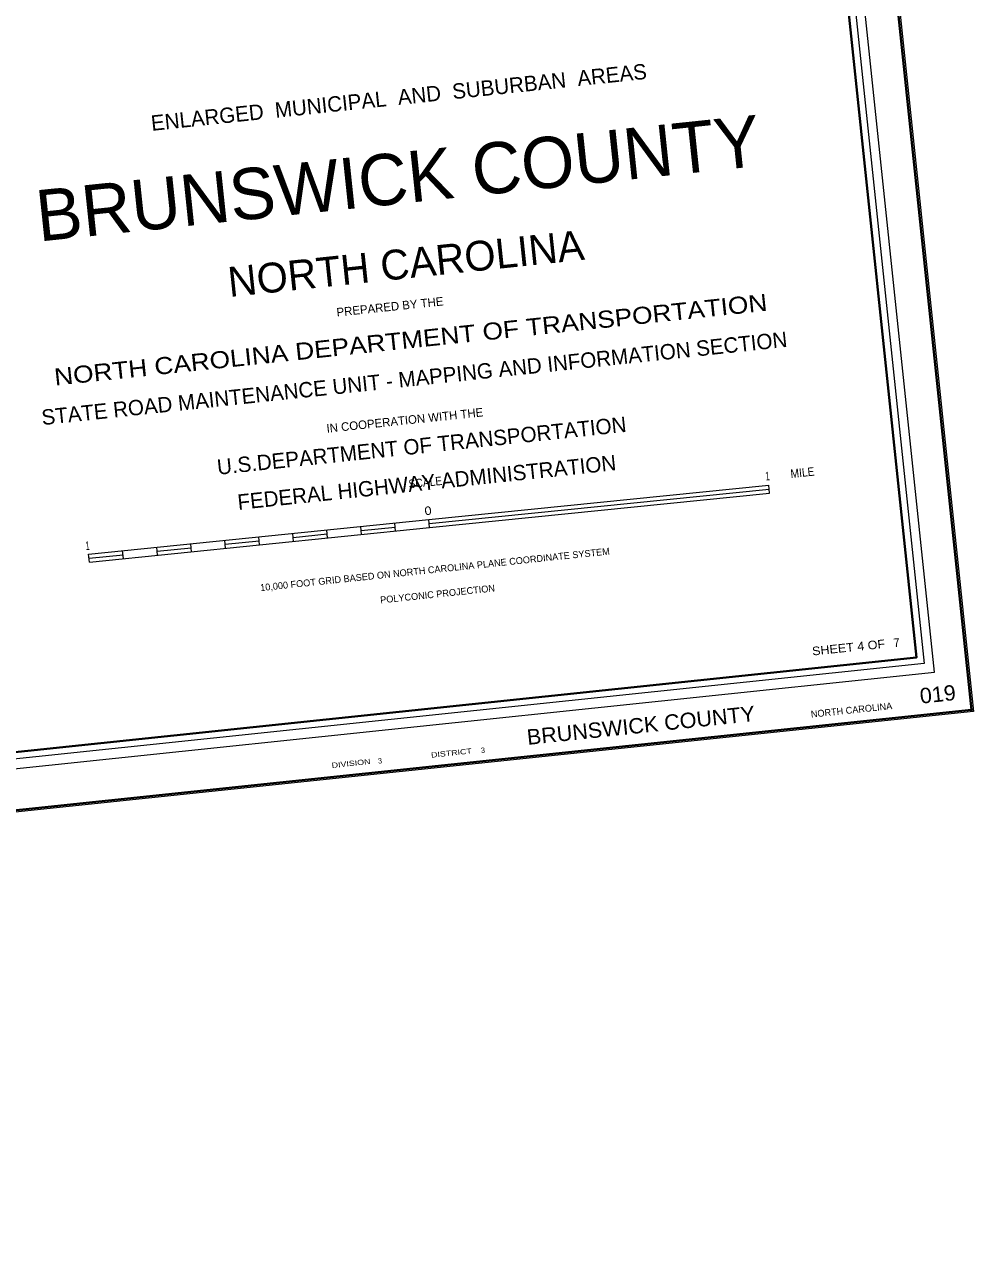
# Model space of a CAD drawing. Extents: x 457696 to 745189, y 7125 to 274887.
# Drawn here: x 688558 to 706432, y 208698 to 231747 of the extents above; entities that cross this region are included whole.
import ezdxf
from ezdxf.enums import TextEntityAlignment as Align

# ---------------------------------------------------------------- set-up
doc = ezdxf.new("R2010")
doc.units = 0
doc.header["$LTSCALE"] = 52
doc.header["$PDMODE"] = 32
doc.header["$PDSIZE"] = 26
doc.layers.add('1', color=7, linetype='Continuous', lineweight=25)
doc.layers.add('20', color=7, linetype='Continuous', lineweight=40)
doc.layers.add('12', color=7, linetype='Continuous')

msp = doc.modelspace()

# ---------------------------------------------------------------- linework, layer by layer
at = {"layer": '1', "lineweight": 13}
msp.add_lwpolyline([(706431.84, 218798.97), (610330.55, 208698.32), (604435.45, 264786.41), (700536.74, 274887.07)], close=True, dxfattribs=at)
at = {"layer": '1'}
msp.add_point((706393.37, 218830.12), dxfattribs=at)
at = {"layer": '20', "lineweight": 13}
for p, q in [((696178.65, 222340.68), (702583.07, 222991.22)), ((689766.66, 221764.64), (696171.08, 222415.18)), ((689781.79, 221615.65), (696186.21, 222266.19)), ((694264.89, 222071.03), (694249.75, 222220.02)), ((694905.33, 222136.08), (694890.2, 222285.07)), ((694897.76, 222210.58), (695538.2, 222275.63)), ((695545.77, 222201.14), (695530.64, 222350.12)), ((691703.12, 221810.82), (691687.99, 221959.8)), ((692343.56, 221875.87), (692328.43, 222024.85)), ((692335.99, 221950.36), (692976.44, 222015.41)), ((692984, 221940.92), (692968.87, 222089.91)), ((693624.45, 222005.98), (693609.31, 222154.96)), ((693616.88, 222080.47), (694257.32, 222145.52)), ((689781.79, 221615.65), (689766.66, 221764.64)), ((689774.23, 221690.15), (690414.67, 221755.2)), ((690422.23, 221680.71), (690407.1, 221829.69)), ((691062.68, 221745.76), (691047.54, 221894.75)), ((691055.11, 221820.25), (691695.55, 221885.31))]:
    msp.add_line(p, q, dxfattribs=at)
at = {"layer": '20'}
for points in [[(604473.92, 264755.26), (700505.59, 274848.6), (706393.37, 218830.12), (610361.7, 208736.79)], [(607760.23, 263985.59), (699701.07, 273648.97), (705358.82, 219819.11), (613417.97, 210155.74)]]:
    msp.add_lwpolyline(points, close=True, dxfattribs=at)
at = {"layer": '20', "lineweight": 13}
msp.add_lwpolyline([(607418.71, 264276.96), (613142.81, 209815.84), (613301.71, 210012.19), (607616.65, 264101.86), (699817.31, 273792.54), (705502.36, 219702.87), (613301.71, 210012.19), (613142.81, 209815.84), (705698.64, 219543.85), (699974.55, 274004.97)], close=True, dxfattribs=at)
for points in [[(696186.21, 222266.19), (696171.08, 222415.18), (702575.5, 223065.71)], [(696186.21, 222266.19), (702590.63, 222916.73), (702575.5, 223065.71)]]:
    msp.add_lwpolyline(points, dxfattribs=at)

# ---------------------------------------------------------------- texts
at = {"layer": '12'}
for s, height, rotation, p in [('ENLARGED  MUNICIPAL  AND  SUBURBAN  AREAS', 289.7, 6.002, (695623.64, 230232.12)), ('   BRUNSWICK COUNTY   ', 965.6, 6, (695643.89, 228370.81)), ('NORTH CAROLINA', 563.3, 6.007, (695770.67, 226962.59)), ('PREPARED BY THE', 161, 6.006, (695449.24, 226347.82)), ('STATE ROAD MAINTENANCE UNIT - MAPPING AND INFORMATION SECTION', 289.7, 6.002, (695915.21, 224934.37)), ('IN COOPERATION WITH THE', 161, 6.007, (695730.15, 224207.7)), ('U.S.DEPARTMENT OF TRANSPORTATION', 289.7, 6.006, (696053.39, 223665.51)), ('FEDERAL HIGHWAY ADMINISTRATION', 289.7, 6.006, (696149.9, 222973.95))]:
    msp.add_text(s, height=height, rotation=rotation, dxfattribs=at).set_placement(p, align=Align.CENTER)
at = {"layer": '12', "width": 1.15}
msp.add_text('NORTH CAROLINA DEPARTMENT OF TRANSPORTATION', height=321.8, rotation=6.007, dxfattribs=at).set_placement((695848.29, 225647.41), align=Align.CENTER)
at = {"layer": '20'}
for s, height, rotation, width, p in [('MILE', 161, 5.8, 0.9, (703217.84, 223223.2)), ('SCALE', 161, 5.8, 0.9, (696115.85, 223037.75)), ('1', 161, 5.8, 0.6, (702558.87, 223156.08)), ('0', 161, 5.8, 1.1, (696166.35, 222504.08)), ('1', 161, 5.8, 0.6, (689755.21, 221844.52)), ('SHEET 4 OF', 160.9, 6, 1.1, (704086.89, 219927.06)), ('019', 289.7, 6, 1.05, (705773.44, 218982.11)), ('BRUNSWICK COUNTY   ', 289.7, 6, 1.05, (700350.86, 218413.52)), ('DISTRICT', 100, 6, 1.25, (696603.73, 217968.76)), ('DIVISION', 100, 6, 1.25, (694713.54, 217772.41))]:
    msp.add_text(s, height=height, rotation=rotation, dxfattribs=dict(at, width=width)).set_placement(p, align=Align.CENTER)
for s, height, rotation, p in [('10,000 FOOT GRID BASED ON NORTH CAROLINA PLANE COORDINATE SYSTEM', 128.7, 5.995, (696295.24, 221413.38)), ('POLYCONIC PROJECTION', 128.7, 6.001, (696344.1, 220950.18)), ('7  ', 160.9, 6, (705050.11, 220024.36))]:
    msp.add_text(s, height=height, rotation=rotation, dxfattribs=at).set_placement(p, align=Align.CENTER)
for s, height, p in [('NORTH CAROLINA', 128.7, (703374.91, 218683.66)), (' 3', 100, (697121.8, 218012.76)), (' 3', 100, (695182.39, 217812.39))]:
    msp.add_text(s, height=height, rotation=6, dxfattribs=at).set_placement(p)

doc.saveas('drawing.dxf')
